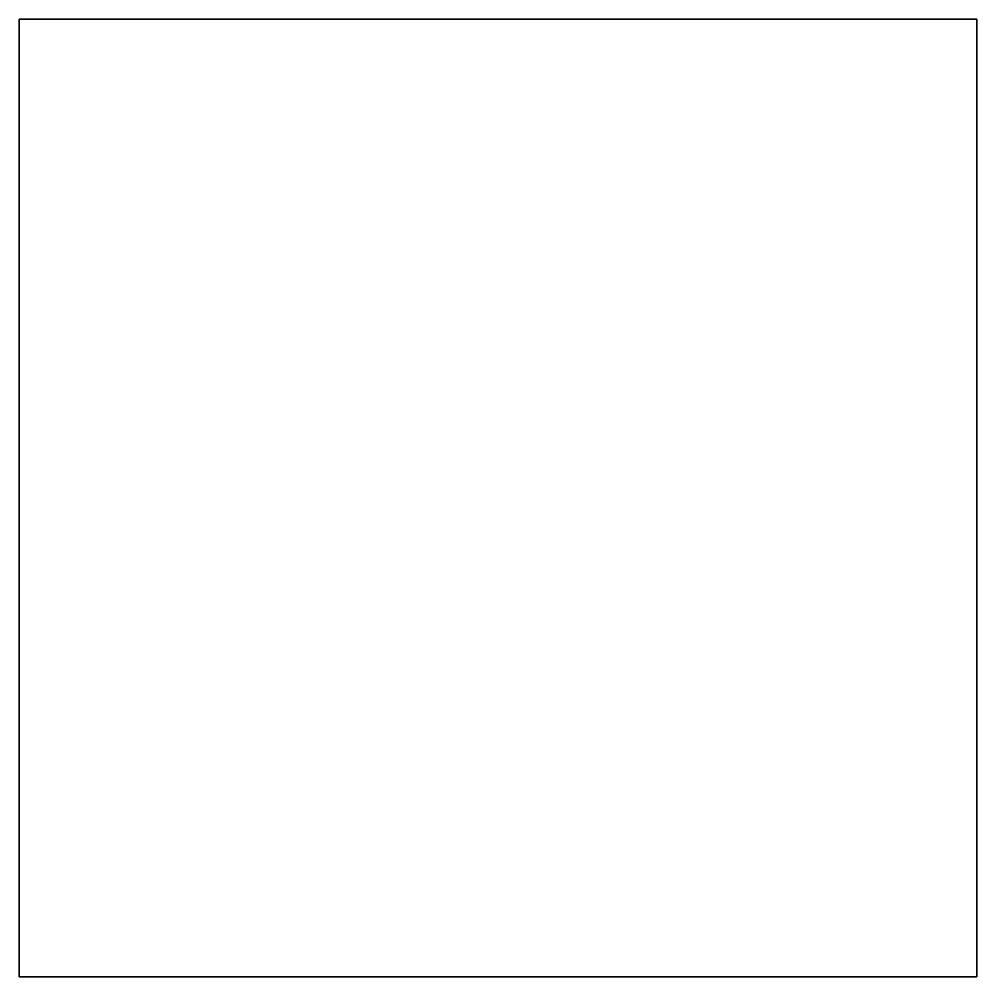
# Model space of a CAD drawing. Header units: millimetres. Extents: x -0.6 to 1, y -1.8 to 8.8.
# Drawn here: x 0 to 1, y 7.82 to 8.82 of the extents above.
import ezdxf

# ---------------------------------------------------------------- set-up
doc = ezdxf.new("R2010")
doc.units = ezdxf.units.MM

msp = doc.modelspace()

# ---------------------------------------------------------------- linework, layer by layer
for points in [[(1, 8.82, 0.18), (1, 8.82, -0.82), (0, 8.82, -0.82), (0, 8.82, 0.18)], [(1, 8.82, -0.82), (1, 7.82, -0.82), (0, 7.82, -0.82), (0, 8.82, -0.82)], [(0, 8.82, -0.82), (0, 7.82, -0.82), (0, 7.82, 0.18), (0, 8.82, 0.18)], [(0, 8.82, 0.18), (0, 7.82, 0.18), (1, 7.82, 0.18), (1, 8.82, 0.18)], [(1, 7.82, 0.18), (1, 7.82, -0.82), (1, 8.82, -0.82), (1, 8.82, 0.18)], [(0, 7.82, 0.18), (0, 7.82, -0.82), (1, 7.82, -0.82), (1, 7.82, 0.18)]]:
    msp.add_3dface(points)

doc.saveas('drawing.dxf')
